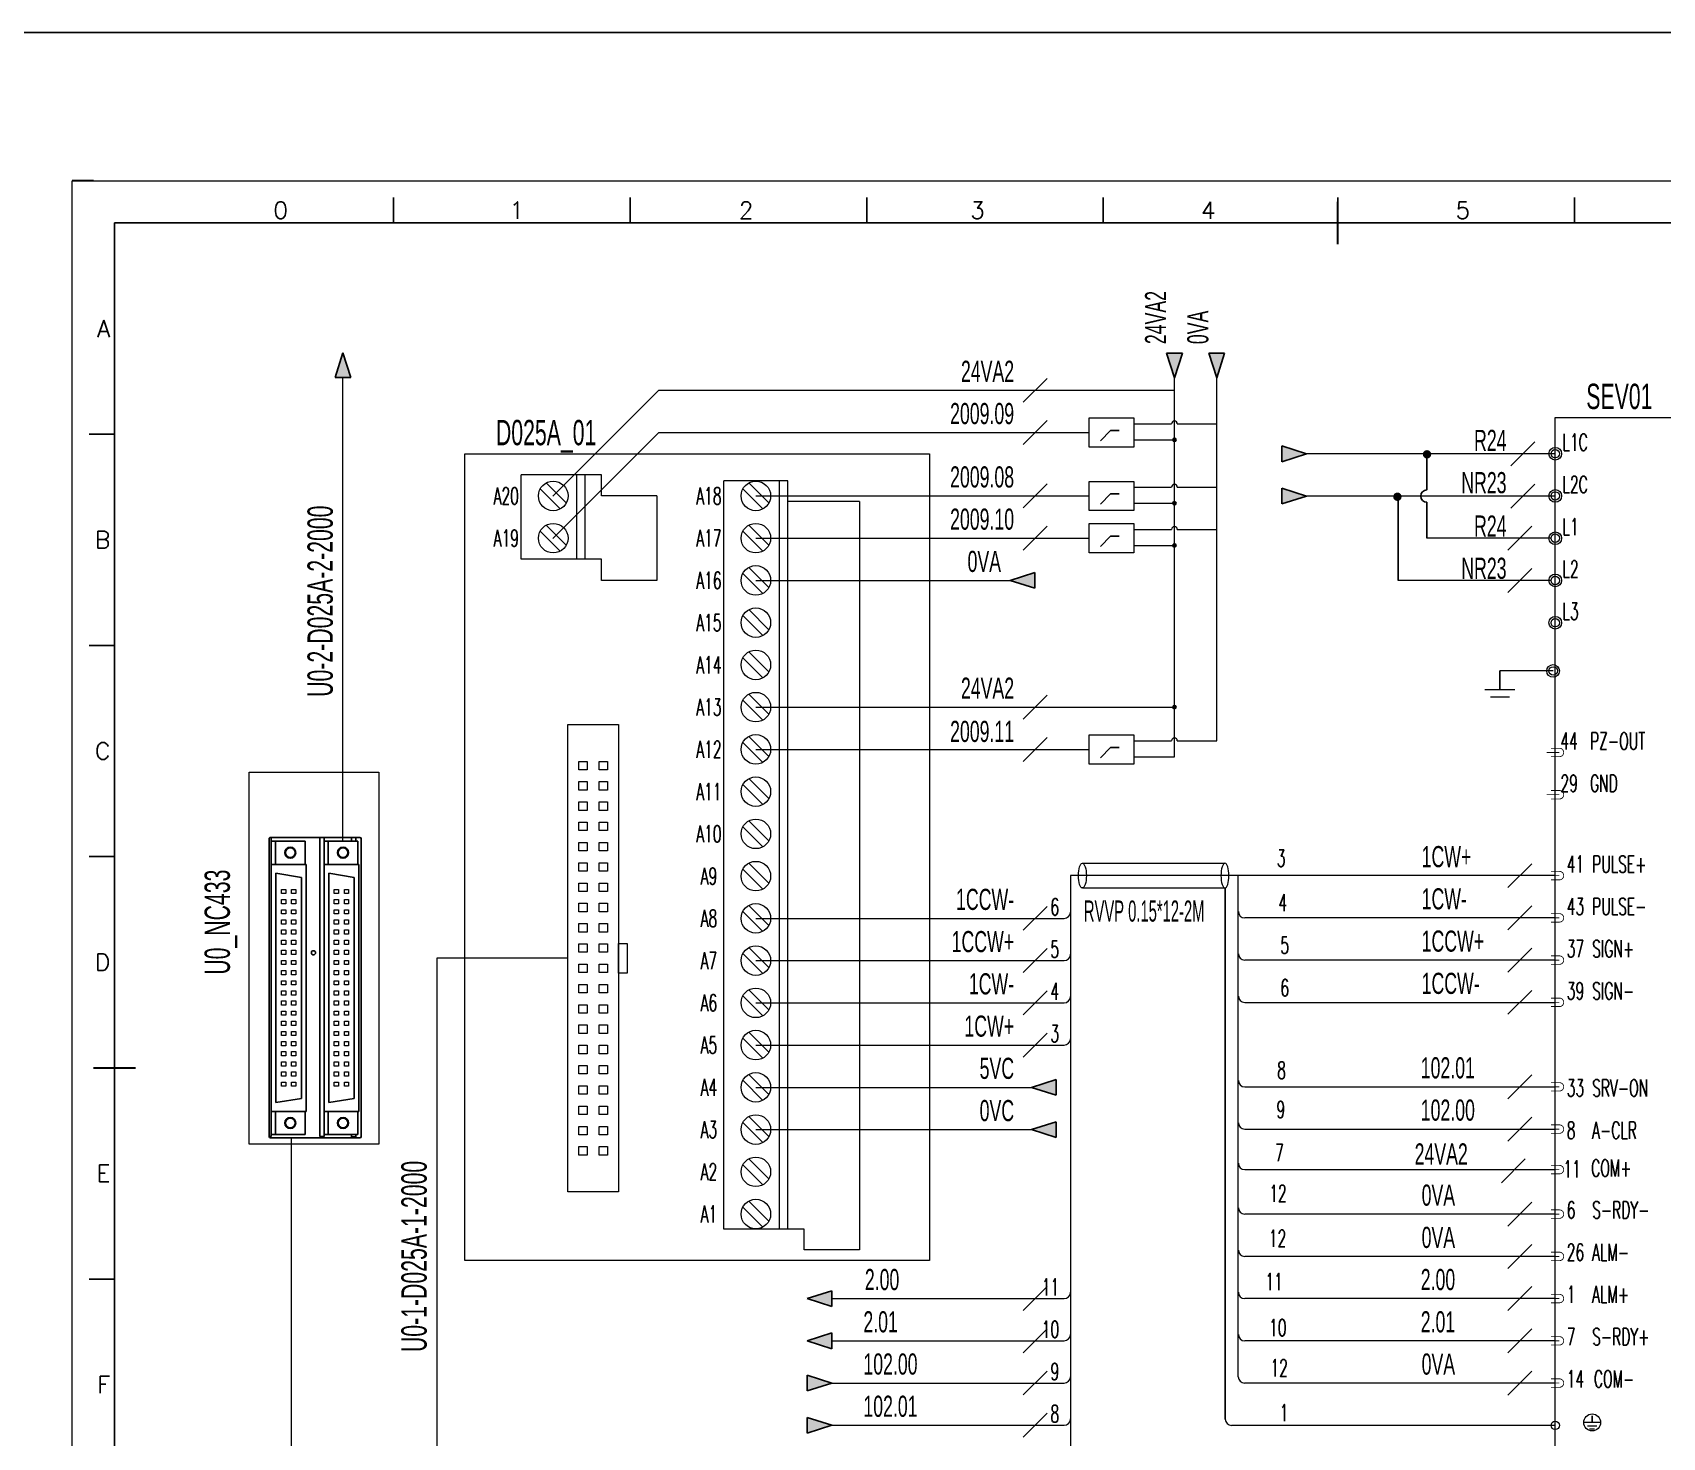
# Model space of a CAD drawing. Header units: millimetres. Extents: x 336 to 12810, y -1577 to 4105.
# Drawn here: x 6475.9 to 6668.8, y -274.2 to -108 of the extents above; entities that cross this region are included whole.
import ezdxf
from ezdxf.enums import TextEntityAlignment as Align

# ---------------------------------------------------------------- set-up
doc = ezdxf.new("R2010")
doc.units = ezdxf.units.MM
doc.linetypes.add('ACAD_ISO02W100', pattern=[15, 12, -3])
for name, color, linetype in [('AE_BOR', 1, 'Continuous'), ('SYMS', 7, 'Continuous'), ('Z_OM_GAIKEI', 7, 'Continuous')]:
    doc.layers.add(name, color=color, linetype=linetype)
doc.layers.add('Dimension', color=3, linetype='Continuous', lineweight=13)
doc.styles.add('WD', font='romans.shx', dxfattribs={"width": 0.8, "bigfont": 'gbcbig.shx'})
doc.styles.add('样式 8', font='arial.ttf', dxfattribs={"width": 0.6, "height": 2.5})

# ---------------------------------------------------------------- blocks, each defined once
blk = doc.blocks.new('电控横A4')
for p, q in [((292, -5), (5, -5)), ((5, -5), (5, -205))]:
    blk.add_line(p, q)
at = {"layer": 'AE_BOR', "lineweight": 30}
blk.add_line((2.53, 0), (0, 0), dxfattribs=at)
at = {"layer": 'AE_BOR', "color": 1, "lineweight": 15}
for p, q in [((0, 0), (297, 0)), ((0, -210), (0, 0))]:
    blk.add_line(p, q, dxfattribs=at)
at = {"layer": 'AE_BOR'}
for p, q in [((38.03, -5), (38.03, -2)), ((66.03, -5), (66.03, -2)), ((94.03, -5), (94.03, -2)), ((122.03, -5), (122.03, -2)), ((149.78, -5), (149.78, -2)), ((177.78, -5), (177.78, -2)), ((5, -30), (2, -30)), ((5, -55), (2, -55)), ((5, -80), (2, -80)), ((5, -130), (2, -130))]:
    blk.add_line(p, q, dxfattribs=at)
at = {"layer": 'AE_BOR', "color": 2, "lineweight": 30}
for p, q in [((149.78, -7.5), (149.78, -2.5)), ((2.5, -105), (7.5, -105))]:
    blk.add_line(p, q, dxfattribs=at)
at = {"layer": 'AE_BOR', "style": 'WD'}
for s, p in [('0', (24.67, -4.5)), ('1', (52.6, -4.5)), ('2', (79.75, -4.5)), ('3', (107.15, -4.5)), ('4', (134.45, -4.5)), ('5', (164.59, -4.5))]:
    blk.add_text(s, height=2, dxfattribs=at).set_placement(p, align=Align.CENTER)
for s, p in [('A', (4.5, -17.5)), ('B', (4.5, -42.5)), ('C', (4.5, -67.5)), ('D', (4.5, -92.5)), ('E', (4.5, -117.5)), ('F', (4.5, -142.5))]:
    blk.add_text(s, height=2, dxfattribs=at).set_placement(p, align=Align.MIDDLE_RIGHT)
blk = doc.blocks.new('WDDOT')
blk.add_hatch(color=256).paths.add_polyline_path([(0.5, 0, 1), (-0.5, 0, 1)])
blk.add_circle((0, 0), 0.5)

msp = doc.modelspace()

# ---------------------------------------------------------------- hatches: boundary and pattern name
for points in [[(6511.658, -148.794), (6512.594, -145.876), (6513.529, -148.794)], [(6610.075, -145.917), (6611.011, -148.836), (6611.946, -145.917)], [(6615.075, -145.917), (6616.011, -148.836), (6616.946, -145.917)], [(6611.207, -156.164, 1), (6610.814, -156.164, 1)], [(6623.727, -158.756), (6623.727, -156.886), (6626.646, -157.821)], [(6623.727, -163.756), (6623.727, -161.886), (6626.646, -162.821)], [(6611.207, -163.664, 1), (6610.814, -163.664, 1)], [(6611.207, -168.664, 1), (6610.814, -168.664, 1)], [(6591.574, -172.804), (6594.492, -173.739), (6594.492, -171.869)], [(6611.207, -187.804, 1), (6610.814, -187.804, 1)], [(6594.074, -232.804), (6596.992, -233.739), (6596.992, -231.869)], [(6594.074, -237.804), (6596.992, -238.739), (6596.992, -236.869)], [(6567.542, -257.808), (6570.461, -258.743), (6570.461, -256.873)], [(6567.542, -262.804), (6570.461, -263.739), (6570.461, -261.869)], [(6567.542, -268.735), (6567.542, -266.865), (6570.461, -267.8)], [(6567.542, -271.865), (6570.461, -272.8), (6567.542, -273.735)]]:
    msp.add_hatch(color=256).paths.add_polyline_path(points)
at = {"lineweight": -2}
h = msp.add_hatch(color=0, dxfattribs=at)
edge = h.paths.add_edge_path()
edge.add_arc((6640.901, -157.877), 0.5, 0, 360)
h = msp.add_hatch(color=0, dxfattribs=at)
edge = h.paths.add_edge_path()
edge.add_arc((6637.397, -162.901), 0.5, 0, 360)

# ---------------------------------------------------------------- linework, layer by layer
for p, q in [((6512.594, -145.876), (6511.658, -148.794)), ((6512.594, -145.876), (6513.529, -148.794)), ((6611.011, -148.836), (6610.075, -145.917)), ((6610.075, -145.917), (6611.946, -145.917)), ((6611.011, -148.836), (6611.946, -145.917)), ((6616.011, -148.836), (6615.075, -145.917)), ((6615.075, -145.917), (6616.946, -145.917)), ((6616.011, -148.836), (6616.946, -145.917)), ((6513.529, -148.794), (6511.658, -148.794)), ((6626.646, -157.821), (6623.727, -156.886)), ((6623.727, -158.756), (6623.727, -156.886)), ((6626.646, -157.821), (6623.727, -158.756)), ((6640.897, -162.085), (6640.897, -157.821)), ((6626.646, -162.821), (6623.727, -161.886)), ((6623.727, -163.756), (6623.727, -161.886)), ((6626.646, -162.821), (6623.727, -163.756)), ((6637.48, -172.808), (6637.48, -162.821)), ((6640.897, -167.808), (6640.897, -163.557)), ((6591.574, -172.804), (6594.492, -171.869)), ((6591.574, -172.804), (6594.492, -173.739)), ((6594.492, -173.739), (6594.492, -171.869)), ((6649.52, -183.513), (6649.52, -185.694)), ((6617.018, -272.062), (6617.018, -209.205)), ((6594.074, -232.804), (6596.992, -231.869)), ((6594.074, -232.804), (6596.992, -233.739)), ((6596.992, -233.739), (6596.992, -231.869)), ((6594.074, -237.804), (6596.992, -236.869)), ((6596.992, -238.739), (6596.992, -236.869)), ((6594.074, -237.804), (6596.992, -238.739)), ((6567.542, -257.808), (6570.461, -256.873)), ((6567.542, -257.808), (6570.461, -258.743)), ((6570.461, -256.873), (6570.461, -258.743)), ((6567.542, -262.804), (6570.461, -261.869)), ((6570.461, -261.869), (6570.461, -263.739)), ((6567.542, -262.804), (6570.461, -263.739)), ((6567.542, -268.735), (6567.542, -266.865)), ((6570.461, -267.8), (6567.542, -266.865)), ((6570.461, -267.8), (6567.542, -268.735)), ((6567.542, -273.735), (6567.542, -271.865)), ((6570.461, -272.8), (6567.542, -271.865)), ((6660.445, -271.672), (6660.445, -272.462)), ((6570.461, -272.8), (6567.542, -273.735))]:
    msp.add_line(p, q)
at = {"color": 3, "lineweight": 0}
for p, q in [((6512.594, -203.66), (6512.594, -148.794)), ((6561.466, -192.808), (6600.928, -192.808)), ((6656.077, -207.745), (6598.706, -207.745)), ((6561.466, -212.804), (6597.956, -212.804)), ((6656.077, -212.745), (6619.332, -212.745)), ((6523.706, -217.521), (6523.706, -284.701)), ((6539.219, -217.521), (6523.706, -217.521)), ((6561.466, -217.804), (6597.956, -217.804)), ((6656.077, -217.745), (6619.332, -217.745)), ((6561.466, -222.804), (6597.956, -222.804)), ((6619.332, -222.745), (6656.077, -222.745)), ((6561.466, -227.804), (6597.956, -227.804)), ((6619.332, -232.745), (6656.077, -232.745)), ((6506.495, -284.701), (6506.495, -238.779)), ((6619.332, -237.749), (6656.077, -237.749)), ((6619.332, -242.544), (6656.077, -242.544))]:
    msp.add_line(p, q, dxfattribs=at)
at = {"lineweight": 0}
for p, q in [((6537.447, -162.841), (6549.984, -150.304)), ((6549.984, -150.304), (6611.011, -150.304)), ((6611.011, -193.668), (6611.011, -148.836)), ((6616.011, -191.774), (6616.011, -148.836)), ((6606.184, -154.27), (6610.666, -154.27)), ((6611.338, -154.27), (6616.011, -154.27)), ((6537.447, -167.841), (6549.984, -155.304)), ((6549.984, -155.304), (6600.928, -155.304)), ((6606.184, -156.164), (6611.011, -156.164)), ((6655.944, -157.821), (6626.646, -157.821)), ((6533.702, -170.304), (6533.702, -160.304)), ((6543.197, -160.304), (6533.702, -160.304)), ((6540.266, -170.304), (6540.266, -160.304)), ((6541.266, -170.304), (6541.266, -160.304)), ((6543.197, -162.804), (6543.197, -160.304)), ((6557.684, -249.591), (6557.684, -161.017)), ((6565.248, -161.017), (6557.684, -161.017)), ((6564.248, -249.591), (6564.248, -161.017)), ((6565.248, -249.591), (6565.248, -161.017)), ((6606.184, -161.77), (6610.666, -161.77)), ((6611.338, -161.77), (6616.011, -161.77)), ((6549.761, -162.804), (6543.197, -162.804)), ((6549.761, -162.804), (6549.761, -172.804)), ((6561.466, -162.804), (6600.928, -162.804)), ((6573.743, -163.471), (6565.248, -163.471)), ((6573.743, -163.471), (6573.743, -252.045)), ((6606.184, -163.664), (6611.011, -163.664)), ((6655.944, -162.821), (6626.646, -162.821)), ((6561.466, -167.804), (6600.928, -167.804)), ((6606.184, -166.77), (6610.666, -166.77)), ((6611.338, -166.77), (6616.011, -166.77)), ((6655.577, -167.808), (6640.897, -167.808)), ((6606.184, -168.664), (6611.011, -168.664)), ((6543.197, -170.304), (6533.702, -170.304)), ((6543.197, -172.804), (6543.197, -170.304)), ((6549.761, -172.804), (6543.197, -172.804)), ((6561.466, -172.804), (6591.574, -172.804)), ((6655.577, -172.808), (6637.48, -172.808)), ((6655.827, -183.513), (6649.52, -183.513)), ((6647.731, -185.708), (6651.308, -185.708)), ((6648.395, -186.566), (6650.644, -186.566)), ((6561.466, -187.804), (6611.011, -187.804)), ((6606.184, -191.774), (6610.666, -191.774)), ((6611.338, -191.774), (6616.011, -191.774)), ((6606.184, -193.668), (6611.011, -193.668)), ((6600.135, -206.281), (6616.978, -206.279)), ((6598.706, -207.745), (6598.706, -282.05)), ((6618.562, -267.058), (6618.562, -207.745)), ((6600.115, -209.21), (6616.978, -209.21)), ((6561.466, -232.804), (6594.074, -232.804)), ((6561.466, -237.804), (6594.074, -237.804)), ((6656.077, -247.812), (6619.332, -247.812)), ((6567.179, -249.591), (6557.684, -249.591)), ((6567.179, -252.045), (6567.179, -249.591)), ((6573.743, -252.045), (6567.179, -252.045)), ((6656.077, -252.816), (6619.332, -252.816)), ((6570.461, -257.808), (6597.956, -257.808)), ((6656.077, -257.804), (6619.332, -257.804)), ((6570.461, -262.804), (6597.956, -262.804)), ((6656.077, -262.808), (6619.332, -262.808)), ((6570.461, -267.8), (6597.956, -267.8)), ((6656.077, -267.808), (6619.312, -267.808)), ((6570.461, -272.8), (6597.956, -272.8)), ((6656.077, -272.812), (6617.768, -272.812)), ((6661.339, -272.469), (6659.55, -272.469)), ((6661.007, -272.898), (6659.882, -272.898)), ((6660.721, -273.244), (6660.148, -273.244))]:
    msp.add_line(p, q, dxfattribs=at)
at = {"linetype": 'ACAD_ISO02W100'}
for p, q in [((6603.45, -155.069), (6602.258, -156.298)), ((6604.457, -155.072), (6603.45, -155.069)), ((6603.45, -162.569), (6602.258, -163.798)), ((6604.457, -162.572), (6603.45, -162.569)), ((6603.45, -167.569), (6602.258, -168.798)), ((6604.457, -167.572), (6603.45, -167.569)), ((6603.45, -192.573), (6602.258, -193.802)), ((6604.457, -192.576), (6603.45, -192.573))]:
    msp.add_line(p, q, dxfattribs=at)
at = {"color": 1}
msp.add_lwpolyline([(6460.552, -107.963), (7924.9, -107.963), (7924.9, -364.374), (6460.552, -364.374)], close=True, dxfattribs=at)
at = {"lineweight": 0}
for points in [[(6600.928, -157.03), (6600.928, -153.578), (6606.184, -153.578), (6606.184, -157.03)], [(6527.03, -253.294), (6527.03, -157.804), (6582.03, -157.804), (6582.03, -253.294)], [(6527.03, -253.294), (6527.03, -157.804), (6582.03, -157.804), (6582.03, -253.294)], [(6600.928, -164.53), (6600.928, -161.078), (6606.184, -161.078), (6606.184, -164.53)], [(6600.928, -169.53), (6600.928, -166.078), (6606.184, -166.078), (6606.184, -169.53)], [(6539.219, -245.171), (6539.219, -189.871), (6545.219, -189.871), (6545.219, -245.171)], [(6600.928, -194.534), (6600.928, -191.082), (6606.184, -191.082), (6606.184, -194.534)], [(6541.519, -195.221), (6540.519, -195.221), (6540.519, -194.221), (6541.519, -194.221)], [(6543.919, -195.221), (6542.919, -195.221), (6542.919, -194.221), (6543.919, -194.221)], [(6516.86, -239.529), (6501.51, -239.529), (6501.51, -195.513), (6516.86, -195.513)], [(6541.519, -197.621), (6540.519, -197.621), (6540.519, -196.621), (6541.519, -196.621)], [(6543.919, -197.621), (6542.919, -197.621), (6542.919, -196.621), (6543.919, -196.621)], [(6541.519, -200.021), (6540.519, -200.021), (6540.519, -199.021), (6541.519, -199.021)], [(6543.919, -200.021), (6542.919, -200.021), (6542.919, -199.021), (6543.919, -199.021)], [(6541.519, -202.421), (6540.519, -202.421), (6540.519, -201.421), (6541.519, -201.421)], [(6543.919, -202.421), (6542.919, -202.421), (6542.919, -201.421), (6543.919, -201.421)], [(6541.519, -204.821), (6540.519, -204.821), (6540.519, -203.821), (6541.519, -203.821)], [(6543.919, -204.821), (6542.919, -204.821), (6542.919, -203.821), (6543.919, -203.821)], [(6541.519, -207.221), (6540.519, -207.221), (6540.519, -206.221), (6541.519, -206.221)], [(6543.919, -207.221), (6542.919, -207.221), (6542.919, -206.221), (6543.919, -206.221)], [(6505.322, -209.38), (6505.822, -209.38), (6505.822, -209.88), (6505.322, -209.88)], [(6506.522, -209.38), (6507.022, -209.38), (6507.022, -209.88), (6506.522, -209.88)], [(6511.572, -209.38), (6512.072, -209.38), (6512.072, -209.88), (6511.572, -209.88)], [(6512.772, -209.38), (6513.272, -209.38), (6513.272, -209.88), (6512.772, -209.88)], [(6541.519, -209.621), (6540.519, -209.621), (6540.519, -208.621), (6541.519, -208.621)], [(6543.919, -209.621), (6542.919, -209.621), (6542.919, -208.621), (6543.919, -208.621)], [(6505.322, -210.58), (6505.822, -210.58), (6505.822, -211.08), (6505.322, -211.08)], [(6505.322, -211.78), (6505.822, -211.78), (6505.822, -212.28), (6505.322, -212.28)], [(6506.522, -210.58), (6507.022, -210.58), (6507.022, -211.08), (6506.522, -211.08)], [(6506.522, -211.78), (6507.022, -211.78), (6507.022, -212.28), (6506.522, -212.28)], [(6511.572, -210.58), (6512.072, -210.58), (6512.072, -211.08), (6511.572, -211.08)], [(6511.572, -211.78), (6512.072, -211.78), (6512.072, -212.28), (6511.572, -212.28)], [(6512.772, -210.58), (6513.272, -210.58), (6513.272, -211.08), (6512.772, -211.08)], [(6512.772, -211.78), (6513.272, -211.78), (6513.272, -212.28), (6512.772, -212.28)], [(6541.519, -212.021), (6540.519, -212.021), (6540.519, -211.021), (6541.519, -211.021)], [(6543.919, -212.021), (6542.919, -212.021), (6542.919, -211.021), (6543.919, -211.021)], [(6505.322, -212.98), (6505.822, -212.98), (6505.822, -213.48), (6505.322, -213.48)], [(6506.522, -212.98), (6507.022, -212.98), (6507.022, -213.48), (6506.522, -213.48)], [(6511.572, -212.98), (6512.072, -212.98), (6512.072, -213.48), (6511.572, -213.48)], [(6512.772, -212.98), (6513.272, -212.98), (6513.272, -213.48), (6512.772, -213.48)], [(6541.519, -214.421), (6540.519, -214.421), (6540.519, -213.421), (6541.519, -213.421)], [(6543.919, -214.421), (6542.919, -214.421), (6542.919, -213.421), (6543.919, -213.421)], [(6505.322, -214.18), (6505.822, -214.18), (6505.822, -214.68), (6505.322, -214.68)], [(6505.322, -215.38), (6505.822, -215.38), (6505.822, -215.88), (6505.322, -215.88)], [(6506.522, -214.18), (6507.022, -214.18), (6507.022, -214.68), (6506.522, -214.68)], [(6506.522, -215.38), (6507.022, -215.38), (6507.022, -215.88), (6506.522, -215.88)], [(6511.572, -214.18), (6512.072, -214.18), (6512.072, -214.68), (6511.572, -214.68)], [(6511.572, -215.38), (6512.072, -215.38), (6512.072, -215.88), (6511.572, -215.88)], [(6512.772, -214.18), (6513.272, -214.18), (6513.272, -214.68), (6512.772, -214.68)], [(6512.772, -215.38), (6513.272, -215.38), (6513.272, -215.88), (6512.772, -215.88)], [(6541.519, -216.821), (6540.519, -216.821), (6540.519, -215.821), (6541.519, -215.821)], [(6543.919, -216.821), (6542.919, -216.821), (6542.919, -215.821), (6543.919, -215.821)], [(6546.219, -219.271), (6545.219, -219.271), (6545.219, -215.771), (6546.219, -215.771)], [(6505.322, -216.58), (6505.822, -216.58), (6505.822, -217.08), (6505.322, -217.08)], [(6505.322, -217.78), (6505.822, -217.78), (6505.822, -218.28), (6505.322, -218.28)], [(6506.522, -216.58), (6507.022, -216.58), (6507.022, -217.08), (6506.522, -217.08)], [(6506.522, -217.78), (6507.022, -217.78), (6507.022, -218.28), (6506.522, -218.28)], [(6511.572, -216.58), (6512.072, -216.58), (6512.072, -217.08), (6511.572, -217.08)], [(6511.572, -217.78), (6512.072, -217.78), (6512.072, -218.28), (6511.572, -218.28)], [(6512.772, -216.58), (6513.272, -216.58), (6513.272, -217.08), (6512.772, -217.08)], [(6512.772, -217.78), (6513.272, -217.78), (6513.272, -218.28), (6512.772, -218.28)], [(6505.322, -218.98), (6505.822, -218.98), (6505.822, -219.48), (6505.322, -219.48)], [(6506.522, -218.98), (6507.022, -218.98), (6507.022, -219.48), (6506.522, -219.48)], [(6511.572, -218.98), (6512.072, -218.98), (6512.072, -219.48), (6511.572, -219.48)], [(6512.772, -218.98), (6513.272, -218.98), (6513.272, -219.48), (6512.772, -219.48)], [(6541.519, -219.221), (6540.519, -219.221), (6540.519, -218.221), (6541.519, -218.221)], [(6543.919, -219.221), (6542.919, -219.221), (6542.919, -218.221), (6543.919, -218.221)], [(6505.322, -220.18), (6505.822, -220.18), (6505.822, -220.68), (6505.322, -220.68)], [(6505.322, -221.38), (6505.822, -221.38), (6505.822, -221.88), (6505.322, -221.88)], [(6506.522, -220.18), (6507.022, -220.18), (6507.022, -220.68), (6506.522, -220.68)], [(6506.522, -221.38), (6507.022, -221.38), (6507.022, -221.88), (6506.522, -221.88)], [(6511.572, -220.18), (6512.072, -220.18), (6512.072, -220.68), (6511.572, -220.68)], [(6511.572, -221.38), (6512.072, -221.38), (6512.072, -221.88), (6511.572, -221.88)], [(6512.772, -220.18), (6513.272, -220.18), (6513.272, -220.68), (6512.772, -220.68)], [(6512.772, -221.38), (6513.272, -221.38), (6513.272, -221.88), (6512.772, -221.88)], [(6541.519, -221.621), (6540.519, -221.621), (6540.519, -220.621), (6541.519, -220.621)], [(6543.919, -221.621), (6542.919, -221.621), (6542.919, -220.621), (6543.919, -220.621)], [(6505.322, -222.58), (6505.822, -222.58), (6505.822, -223.08), (6505.322, -223.08)], [(6506.522, -222.58), (6507.022, -222.58), (6507.022, -223.08), (6506.522, -223.08)], [(6511.572, -222.58), (6512.072, -222.58), (6512.072, -223.08), (6511.572, -223.08)], [(6512.772, -222.58), (6513.272, -222.58), (6513.272, -223.08), (6512.772, -223.08)], [(6541.519, -224.021), (6540.519, -224.021), (6540.519, -223.021), (6541.519, -223.021)], [(6543.919, -224.021), (6542.919, -224.021), (6542.919, -223.021), (6543.919, -223.021)], [(6505.322, -223.78), (6505.822, -223.78), (6505.822, -224.28), (6505.322, -224.28)], [(6505.322, -224.98), (6505.822, -224.98), (6505.822, -225.48), (6505.322, -225.48)], [(6506.522, -223.78), (6507.022, -223.78), (6507.022, -224.28), (6506.522, -224.28)], [(6506.522, -224.98), (6507.022, -224.98), (6507.022, -225.48), (6506.522, -225.48)], [(6511.572, -223.78), (6512.072, -223.78), (6512.072, -224.28), (6511.572, -224.28)], [(6511.572, -224.98), (6512.072, -224.98), (6512.072, -225.48), (6511.572, -225.48)], [(6512.772, -223.78), (6513.272, -223.78), (6513.272, -224.28), (6512.772, -224.28)], [(6512.772, -224.98), (6513.272, -224.98), (6513.272, -225.48), (6512.772, -225.48)], [(6541.519, -226.421), (6540.519, -226.421), (6540.519, -225.421), (6541.519, -225.421)], [(6543.919, -226.421), (6542.919, -226.421), (6542.919, -225.421), (6543.919, -225.421)], [(6505.322, -226.18), (6505.822, -226.18), (6505.822, -226.68), (6505.322, -226.68)], [(6505.322, -227.38), (6505.822, -227.38), (6505.822, -227.88), (6505.322, -227.88)], [(6506.522, -226.18), (6507.022, -226.18), (6507.022, -226.68), (6506.522, -226.68)], [(6506.522, -227.38), (6507.022, -227.38), (6507.022, -227.88), (6506.522, -227.88)], [(6511.572, -226.18), (6512.072, -226.18), (6512.072, -226.68), (6511.572, -226.68)], [(6511.572, -227.38), (6512.072, -227.38), (6512.072, -227.88), (6511.572, -227.88)], [(6512.772, -226.18), (6513.272, -226.18), (6513.272, -226.68), (6512.772, -226.68)], [(6512.772, -227.38), (6513.272, -227.38), (6513.272, -227.88), (6512.772, -227.88)], [(6505.322, -228.58), (6505.822, -228.58), (6505.822, -229.08), (6505.322, -229.08)], [(6506.522, -228.58), (6507.022, -228.58), (6507.022, -229.08), (6506.522, -229.08)], [(6511.572, -228.58), (6512.072, -228.58), (6512.072, -229.08), (6511.572, -229.08)], [(6512.772, -228.58), (6513.272, -228.58), (6513.272, -229.08), (6512.772, -229.08)], [(6541.519, -228.821), (6540.519, -228.821), (6540.519, -227.821), (6541.519, -227.821)], [(6543.919, -228.821), (6542.919, -228.821), (6542.919, -227.821), (6543.919, -227.821)], [(6505.322, -229.78), (6505.822, -229.78), (6505.822, -230.28), (6505.322, -230.28)], [(6505.322, -230.98), (6505.822, -230.98), (6505.822, -231.48), (6505.322, -231.48)], [(6506.522, -229.78), (6507.022, -229.78), (6507.022, -230.28), (6506.522, -230.28)], [(6506.522, -230.98), (6507.022, -230.98), (6507.022, -231.48), (6506.522, -231.48)], [(6511.572, -229.78), (6512.072, -229.78), (6512.072, -230.28), (6511.572, -230.28)], [(6511.572, -230.98), (6512.072, -230.98), (6512.072, -231.48), (6511.572, -231.48)], [(6512.772, -229.78), (6513.272, -229.78), (6513.272, -230.28), (6512.772, -230.28)], [(6512.772, -230.98), (6513.272, -230.98), (6513.272, -231.48), (6512.772, -231.48)], [(6541.519, -231.221), (6540.519, -231.221), (6540.519, -230.221), (6541.519, -230.221)], [(6543.919, -231.221), (6542.919, -231.221), (6542.919, -230.221), (6543.919, -230.221)], [(6505.322, -232.18), (6505.822, -232.18), (6505.822, -232.68), (6505.322, -232.68)], [(6506.522, -232.18), (6507.022, -232.18), (6507.022, -232.68), (6506.522, -232.68)], [(6511.572, -232.18), (6512.072, -232.18), (6512.072, -232.68), (6511.572, -232.68)], [(6512.772, -232.18), (6513.272, -232.18), (6513.272, -232.68), (6512.772, -232.68)], [(6541.519, -233.621), (6540.519, -233.621), (6540.519, -232.621), (6541.519, -232.621)], [(6543.919, -233.621), (6542.919, -233.621), (6542.919, -232.621), (6543.919, -232.621)], [(6541.519, -236.021), (6540.519, -236.021), (6540.519, -235.021), (6541.519, -235.021)], [(6543.919, -236.021), (6542.919, -236.021), (6542.919, -235.021), (6543.919, -235.021)], [(6541.519, -238.421), (6540.519, -238.421), (6540.519, -237.421), (6541.519, -237.421)], [(6543.919, -238.421), (6542.919, -238.421), (6542.919, -237.421), (6543.919, -237.421)], [(6541.519, -240.821), (6540.519, -240.821), (6540.519, -239.821), (6541.519, -239.821)], [(6543.919, -240.821), (6542.919, -240.821), (6542.919, -239.821), (6543.919, -239.821)]]:
    msp.add_lwpolyline(points, close=True, dxfattribs=at)
for points in [[(6656.077, -281.609), (6656.077, -153.521), (6684.705, -153.521), (6684.705, -281.609)], [(6535.945, -161.972), (6538.316, -164.343)], [(6539.023, -163.636), (6536.652, -161.265)], [(6559.927, -161.972), (6562.299, -164.343)], [(6563.006, -163.636), (6560.634, -161.265)], [(6535.945, -166.972), (6538.316, -169.343)], [(6539.023, -168.636), (6536.652, -166.265)], [(6559.927, -166.972), (6562.299, -169.343)], [(6563.006, -168.636), (6560.634, -166.265)], [(6563.006, -173.636), (6560.634, -171.265)], [(6559.927, -171.972), (6562.299, -174.343)], [(6559.927, -176.972), (6562.299, -179.343)], [(6563.006, -178.636), (6560.634, -176.265)], [(6563.006, -183.636), (6560.634, -181.265)], [(6559.927, -181.972), (6562.299, -184.343)], [(6559.927, -186.972), (6562.299, -189.343)], [(6563.006, -188.636), (6560.634, -186.265)], [(6559.927, -191.972), (6562.299, -194.343)], [(6563.006, -193.636), (6560.634, -191.265)], [(6563.006, -198.636), (6560.634, -196.265)], [(6559.927, -196.972), (6562.299, -199.343)], [(6559.927, -201.972), (6562.299, -204.343)], [(6563.006, -203.636), (6560.634, -201.265)], [(6563.006, -208.636), (6560.634, -206.265)], [(6559.927, -206.972), (6562.299, -209.343)], [(6559.927, -211.972), (6562.299, -214.343)], [(6563.006, -213.636), (6560.634, -211.265)], [(6559.927, -216.972), (6562.299, -219.343)], [(6563.006, -218.636), (6560.634, -216.265)], [(6563.006, -223.636), (6560.634, -221.265)], [(6559.927, -221.972), (6562.299, -224.343)], [(6559.927, -226.972), (6562.299, -229.343)], [(6563.006, -228.636), (6560.634, -226.265)], [(6563.006, -233.636), (6560.634, -231.265)], [(6559.927, -231.972), (6562.299, -234.343)], [(6559.927, -236.972), (6562.299, -239.343)], [(6563.006, -238.636), (6560.634, -236.265)], [(6559.927, -241.972), (6562.299, -244.343)], [(6563.006, -243.636), (6560.634, -241.265)], [(6563.006, -248.636), (6560.634, -246.265)], [(6559.927, -246.972), (6562.299, -249.343)]]:
    msp.add_lwpolyline(points, dxfattribs=at)
at = {"color": 3, "lineweight": 0, "const_width": 0.1, "flags": 128}
for points in [[(6655.577, -192.67), (6656.577, -192.67, -1), (6656.577, -193.67), (6655.577, -193.67)], [(6655.577, -197.67), (6656.577, -197.67, -1), (6656.577, -198.67), (6655.577, -198.67)], [(6655.577, -207.245), (6656.577, -207.245, -1), (6656.577, -208.245), (6655.577, -208.245)], [(6655.577, -212.245), (6656.577, -212.245, -1), (6656.577, -213.245), (6655.577, -213.245)], [(6655.577, -217.245), (6656.577, -217.245, -1), (6656.577, -218.245), (6655.577, -218.245)], [(6655.577, -222.245), (6656.577, -222.245, -1), (6656.577, -223.245), (6655.577, -223.245)], [(6655.577, -232.245), (6656.577, -232.245, -1), (6656.577, -233.245), (6655.577, -233.245)], [(6655.577, -237.249), (6656.577, -237.249, -1), (6656.577, -238.249), (6655.577, -238.249)], [(6655.577, -242.044), (6656.577, -242.044, -1), (6656.577, -243.044), (6655.577, -243.044)], [(6655.577, -247.312), (6656.577, -247.312, -1), (6656.577, -248.312), (6655.577, -248.312)], [(6655.577, -252.316), (6656.577, -252.316, -1), (6656.577, -253.316), (6655.577, -253.316)], [(6655.577, -257.304), (6656.577, -257.304, -1), (6656.577, -258.304), (6655.577, -258.304)], [(6655.577, -262.308), (6656.577, -262.308, -1), (6656.577, -263.308), (6655.577, -263.308)], [(6655.577, -267.308), (6656.577, -267.308, -1), (6656.577, -268.308), (6655.577, -268.308)]]:
    msp.add_lwpolyline(points, format="xyb", dxfattribs=at)
for points in [[(6656.577, -193.17), (6655.077, -193.17)], [(6656.577, -198.17), (6655.077, -198.17)], [(6656.577, -207.745), (6655.077, -207.745)], [(6656.577, -212.745), (6655.077, -212.745)], [(6656.577, -217.745), (6655.077, -217.745)], [(6656.577, -222.745), (6655.077, -222.745)], [(6656.577, -232.745), (6655.077, -232.745)], [(6656.577, -237.749), (6655.077, -237.749)], [(6656.577, -242.544), (6655.077, -242.544)], [(6656.577, -247.812), (6655.077, -247.812)], [(6656.577, -252.816), (6655.077, -252.816)], [(6656.577, -257.804), (6655.077, -257.804)], [(6656.577, -262.808), (6655.077, -262.808)], [(6656.577, -267.808), (6655.077, -267.808)]]:
    msp.add_lwpolyline(points, dxfattribs=at)
for centre in [(6611.011, -156.164), (6611.011, -163.664), (6611.011, -168.664), (6611.011, -187.804)]:
    msp.add_circle(centre, 0.197)
at = {"lineweight": 0}
for centre, radius in [((6656.077, -157.804), 0.75), ((6656.077, -157.804), 0.5), ((6537.484, -162.804), 1.75), ((6561.466, -162.804), 1.75), ((6656.077, -162.804), 0.75), ((6656.077, -162.804), 0.5), ((6537.484, -167.804), 1.75), ((6561.466, -167.804), 1.75), ((6656.077, -167.808), 0.75), ((6656.077, -167.808), 0.5), ((6561.466, -172.804), 1.75), ((6656.077, -172.808), 0.75), ((6656.077, -172.808), 0.5), ((6561.466, -177.804), 1.75), ((6656.077, -177.812), 0.75), ((6656.077, -177.812), 0.5), ((6561.466, -182.804), 1.75), ((6655.827, -183.513), 0.75), ((6655.827, -183.513), 0.5), ((6561.466, -187.804), 1.75), ((6561.466, -192.804), 1.75), ((6561.466, -197.804), 1.75), ((6561.466, -202.804), 1.75), ((6561.466, -207.804), 1.75), ((6561.466, -212.804), 1.75), ((6561.466, -217.804), 1.75), ((6561.466, -222.804), 1.75), ((6561.466, -227.804), 1.75), ((6561.466, -232.804), 1.75), ((6561.466, -237.804), 1.75), ((6561.466, -242.804), 1.75), ((6561.466, -247.804), 1.75), ((6660.445, -272.462), 1), ((6656.077, -272.812), 0.5)]:
    msp.add_circle(centre, radius, dxfattribs=at)
for centre, radius, start, end in [((6611.002, -154.27), 0.336, 0, 180), ((6611.002, -161.77), 0.336, 0, 180), ((6611.002, -166.77), 0.336, 0, 180), ((6611.002, -191.774), 0.336, 0, 180), ((6597.956, -257.054), 0.75, 270, 0), ((6597.956, -262.054), 0.75, 270, 0), ((6597.956, -267.05), 0.75, 270, 0), ((6619.312, -267.058), 0.75, 180, 270), ((6597.956, -272.05), 0.75, 270, 0), ((6617.768, -272.062), 0.75, 180, 270)]:
    msp.add_arc(centre, radius, start, end, dxfattribs=at)
msp.add_arc((6640.897, -162.821), 0.736, 90, 270)
at = {"color": 3, "lineweight": 0}
for centre, start, end in [((6597.956, -212.054), 270, 0), ((6619.332, -211.995), 180, 270), ((6597.956, -217.054), 270, 0), ((6619.332, -216.995), 180, 270), ((6597.956, -222.054), 270, 0), ((6619.332, -221.995), 180, 270), ((6597.956, -227.054), 270, 0), ((6619.332, -231.995), 180, 270), ((6619.332, -236.999), 180, 270), ((6619.332, -241.794), 180, 270), ((6619.332, -247.062), 180, 270), ((6619.332, -252.066), 180, 270), ((6619.332, -257.054), 180, 270), ((6619.332, -262.058), 180, 270)]:
    msp.add_arc(centre, 0.75, start, end, dxfattribs=at)
at = {"lineweight": 0}
msp.add_ellipse((6600.115, -207.745), major_axis=(0, 1.465), ratio=0.3169375, dxfattribs=at)
at = {"lineweight": 0, "extrusion": (0, 0, -1)}
msp.add_ellipse((6616.978, -207.745), major_axis=(0, 1.465), ratio=0.3169375, dxfattribs=at)
at = {"layer": 'Dimension', "lineweight": 0}
for p, q in [((6593.099, -151.718), (6595.927, -148.89)), ((6593.099, -156.718), (6595.927, -153.89)), ((6650.837, -159.235), (6653.666, -156.407)), ((6593.099, -164.218), (6595.927, -161.39)), ((6650.837, -164.235), (6653.666, -161.407)), ((6593.099, -169.218), (6595.927, -166.39)), ((6650.469, -169.222), (6653.298, -166.394)), ((6650.469, -174.222), (6653.298, -171.394)), ((6593.099, -189.218), (6595.927, -186.39)), ((6593.099, -194.222), (6595.927, -191.394)), ((6650.469, -209.159), (6653.298, -206.33)), ((6593.099, -214.218), (6595.927, -211.39)), ((6650.469, -214.159), (6653.298, -211.33)), ((6593.099, -219.218), (6595.927, -216.39)), ((6650.469, -219.159), (6653.298, -216.33)), ((6593.099, -224.218), (6595.927, -221.39)), ((6650.469, -224.159), (6653.298, -221.33)), ((6593.099, -229.218), (6595.927, -226.39)), ((6650.469, -234.159), (6653.298, -231.33)), ((6650.469, -239.163), (6653.298, -236.334)), ((6649.699, -244.101), (6652.527, -241.273)), ((6650.469, -249.226), (6653.298, -246.398)), ((6650.469, -254.23), (6653.298, -251.402)), ((6593.099, -259.218), (6595.927, -256.39)), ((6650.469, -259.218), (6653.298, -256.39)), ((6593.099, -264.218), (6595.927, -261.39)), ((6650.469, -264.222), (6653.298, -261.394)), ((6593.099, -269.214), (6595.927, -266.386)), ((6650.469, -269.222), (6653.298, -266.394)), ((6593.099, -274.214), (6595.927, -271.386))]:
    msp.add_line(p, q, dxfattribs=at)
at = {"layer": 'Z_OM_GAIKEI'}
for p, q in [((6503.86, -238.629), (6503.86, -203.379)), ((6504.01, -203.229), (6514.61, -203.229)), ((6504.11, -238.629), (6504.11, -203.229)), ((6504.11, -238.4), (6504.11, -203.66)), ((6504.11, -203.66), (6506.11, -203.66)), ((6508.109, -203.66), (6504.11, -203.66)), ((6504.609, -206.41), (6504.609, -203.66)), ((6508.109, -206.41), (6508.109, -203.66)), ((6509.86, -238.629), (6509.86, -203.229)), ((6510.36, -238.629), (6510.36, -203.229)), ((6510.36, -238.4), (6510.36, -203.66)), ((6510.36, -203.66), (6512.36, -203.66)), ((6514.359, -203.66), (6510.36, -203.66)), ((6510.859, -206.41), (6510.859, -203.66)), ((6513.61, -203.66), (6513.61, -203.229)), ((6514.11, -203.66), (6514.11, -203.229)), ((6514.359, -206.41), (6514.359, -203.66)), ((6514.76, -203.379), (6514.76, -238.629)), ((6504.11, -206.41), (6508.235, -206.41)), ((6504.11, -206.41), (6508.235, -206.41)), ((6504.672, -234.61), (6504.672, -207.45)), ((6507.672, -207.95), (6504.672, -207.45)), ((6507.672, -207.95), (6507.672, -234.11)), ((6508.235, -235.65), (6508.235, -206.41)), ((6508.235, -206.41), (6508.235, -235.65)), ((6510.36, -206.41), (6514.485, -206.41)), ((6510.36, -206.41), (6514.485, -206.41)), ((6510.922, -234.61), (6510.922, -207.45)), ((6513.922, -207.95), (6510.922, -207.45)), ((6513.922, -207.95), (6513.922, -234.11)), ((6514.485, -206.41), (6514.485, -235.65)), ((6507.672, -234.11), (6504.672, -234.61)), ((6513.922, -234.11), (6510.922, -234.61)), ((6504.11, -235.65), (6508.235, -235.65)), ((6504.609, -235.65), (6504.609, -238.4)), ((6508.109, -235.65), (6508.109, -238.4)), ((6510.36, -235.65), (6514.485, -235.65)), ((6510.859, -235.65), (6510.859, -238.4)), ((6514.359, -235.65), (6514.359, -238.4)), ((6503.86, -238.629), (6504.11, -238.629)), ((6514.61, -238.779), (6504.01, -238.779)), ((6508.109, -238.4), (6504.11, -238.4)), ((6509.86, -238.629), (6510.36, -238.629)), ((6514.359, -238.4), (6510.36, -238.4)), ((6513.61, -238.679), (6513.61, -238.4)), ((6513.61, -238.679), (6514.11, -238.679)), ((6514.11, -238.679), (6514.11, -238.4))]:
    msp.add_line(p, q, dxfattribs=at)
for centre, radius in [((6506.359, -205.035), 0.65), ((6506.359, -205.035), 0.575), ((6512.609, -205.035), 0.65), ((6512.609, -205.035), 0.575), ((6509.11, -216.879), 0.25), ((6506.359, -237.025), 0.65), ((6506.359, -237.025), 0.575), ((6512.609, -237.025), 0.65), ((6512.609, -237.025), 0.575)]:
    msp.add_circle(centre, radius, dxfattribs=at)
for centre, start, end in [((6504.01, -203.379), 90, 180.00001), ((6514.61, -203.379), 0, 90), ((6504.01, -238.629), 180.00001, 270), ((6514.61, -238.629), 270, 0)]:
    msp.add_arc(centre, 0.15, start, end, dxfattribs=at)

# ---------------------------------------------------------------- block references
msp.add_blockref('电控横A4', (6480.556, -125.494))
at = {"layer": 'SYMS', "color": 0, "lineweight": -3, "xscale": 0.25, "yscale": 0.25, "zscale": 0.25, "rotation": 90}
for p in [(6611.011, -156.164), (6611.011, -163.664), (6611.011, -168.664), (6611.011, -187.804)]:
    msp.add_blockref('WDDOT', p, dxfattribs=at)
at = {"layer": 'SYMS', "lineweight": -3, "xscale": 0.25, "yscale": 0.25, "zscale": 0.25, "rotation": 90}
for p in [(6611.011, -156.164), (6611.011, -163.664), (6611.011, -168.664), (6611.011, -187.804)]:
    msp.add_blockref('WDDOT', p, dxfattribs=at)

# ---------------------------------------------------------------- texts
at = {"lineweight": 0, "style": 'WD', "width": 0.6}
for s, p in [('L1C', (6656.945, -157.454)), ('L2C', (6656.945, -162.454)), ('L1', (6656.945, -167.458)), ('L2', (6656.945, -172.458)), ('L3', (6656.945, -177.462)), ('44', (6656.695, -192.82)), ('PZ-OUT', (6660.195, -192.82)), ('29', (6656.695, -197.82)), ('GND', (6660.195, -197.82)), ('41', (6657.445, -207.395)), ('PULSE+', (6660.445, -207.395)), ('43', (6657.445, -212.395)), ('PULSE-', (6660.445, -212.395)), ('37', (6657.445, -217.395)), ('SIGN+', (6660.445, -217.395)), ('39', (6657.445, -222.395)), ('SIGN-', (6660.445, -222.395)), ('33', (6657.445, -233.883)), ('SRV-ON ', (6660.445, -233.883)), ('8', (6657.445, -238.887)), ('A-CLR ', (6660.445, -238.887)), ('11', (6657.038, -243.47)), ('COM+', (6660.334, -243.361)), ('6', (6657.445, -248.318)), ('S-RDY-', (6660.445, -248.318)), ('26', (6657.445, -253.322)), ('ALM- ', (6660.445, -253.322)), ('1', (6657.445, -258.31)), ('ALM+', (6660.445, -258.31)), ('7', (6657.445, -263.314)), ('S-RDY+', (6660.445, -263.314)), ('14', (6657.445, -268.314)), ('COM-', (6660.656, -268.314))]:
    msp.add_text(s, height=2, dxfattribs=at).set_placement(p)
for s, p in [('A20', (6531.934, -162.804)), ('A18', (6555.916, -162.804)), ('A19', (6531.934, -167.804)), ('A17', (6555.916, -167.804)), ('A16', (6555.916, -172.804)), ('A15', (6555.916, -177.804)), ('A14', (6555.916, -182.804)), ('A13', (6555.916, -187.804)), ('A12', (6555.916, -192.804)), ('A11', (6555.916, -197.804)), ('A10', (6555.916, -202.804)), ('A9', (6555.916, -207.804)), ('A8', (6555.916, -212.804)), ('A7', (6555.916, -217.804)), ('A6', (6555.916, -222.804)), ('A5', (6555.916, -227.804)), ('A4', (6555.916, -232.804)), ('A3', (6555.916, -237.804)), ('A2', (6555.916, -242.804)), ('A1', (6555.916, -247.804))]:
    msp.add_text(s, height=2, dxfattribs=at).set_placement(p, align=Align.MIDDLE)
for s, p in [('3', (6624.158, -206.686)), ('4', (6624.35, -211.944)), ('6', (6597.365, -212.446)), ('5', (6597.365, -217.446)), ('5', (6624.575, -216.977)), ('4', (6597.365, -222.446)), ('6', (6624.575, -222.011)), ('3', (6597.365, -227.446)), ('8', (6624.201, -231.785)), ('9', (6624.103, -236.423)), ('7', (6623.963, -241.547)), ('12', (6624.293, -246.366)), ('12', (6624.237, -251.683)), ('11', (6597.365, -257.446)), ('11', (6623.84, -256.809)), ('10', (6624.273, -262.25)), ('10', (6597.365, -262.446)), ('9', (6597.365, -267.442)), ('12', (6624.428, -267.011)), ('8', (6597.365, -272.442)), ('1', (6624.494, -272.325))]:
    msp.add_text(s, height=2, dxfattribs=at).set_placement(p, align=Align.RIGHT)
at = {"color": 6, "lineweight": 0, "style": '样式 8', "width": 0.6}
for s, p in [('102.01', (6640.159, -231.745)), ('102.00', (6640.159, -236.749))]:
    msp.add_text(s, height=2.5, dxfattribs=at).set_placement(p)
at = {"layer": 'Dimension', "lineweight": 0, "style": '样式 8', "width": 0.6}
for s, height, p in [('24VA2', 2.5, (6610.026, -144.836)), ('0VA', 2.5, (6615.026, -144.836)), ('U0-2-D025A-2-2000', 3, (6511.396, -186.584)), ('U0_NC433', 3, (6499.216, -219.472)), ('U0-1-D025A-1-2000', 3, (6522.508, -264.138))]:
    msp.add_text(s, height=height, rotation=90, dxfattribs=at).set_placement(p)
for s, p in [('24VA2', (6592.029, -149.304)), ('R24', (6650.311, -157.482)), ('NR23', (6650.311, -162.482)), ('R24', (6650.311, -167.618)), ('0VA', (6590.482, -171.804)), ('NR23', (6650.311, -172.618)), ('1CCW-', (6592.029, -211.804)), ('1CCW+', (6592.029, -216.804)), ('1CW-', (6592.029, -221.804)), ('1CW+', (6592.029, -226.804)), ('5VC', (6592.029, -231.804)), ('0VC', (6592.029, -236.804))]:
    msp.add_text(s, height=2.5, dxfattribs=at).set_placement(p, align=Align.RIGHT)
for s, height, p in [('SEV01', 3, (6659.751, -152.521)), ('D025A_01', 3, (6530.704, -156.804)), ('24VA2', 2.5, (6639.433, -241.939))]:
    msp.add_text(s, height=height, dxfattribs=at).set_placement(p)
at = {"layer": 'Dimension', "color": 6, "lineweight": 0, "style": '样式 8', "width": 0.6}
for s, p in [('2009.09', (6592.029, -154.304)), ('2009.08', (6592.029, -161.804)), ('2009.10', (6592.029, -166.804)), ('2009.11', (6592.029, -191.924))]:
    msp.add_text(s, height=2.5, dxfattribs=at).set_placement(p, align=Align.RIGHT)
at = {"layer": 'Dimension', "color": 3, "lineweight": 0, "style": '样式 8', "width": 0.6}
msp.add_text('24VA2', height=2.5, dxfattribs=at).set_placement((6592.029, -186.808), align=Align.RIGHT)
at = {"layer": 'Dimension', "color": 6, "lineweight": 0, "style": '样式 8', "width": 0.6}
for s, p in [('1CW+', (6640.265, -206.745)), ('1CW-', (6640.265, -211.745)), ('1CCW+', (6640.265, -216.745)), ('1CCW-', (6640.265, -221.745)), ('2.00', (6640.159, -256.804)), ('2.01', (6640.159, -261.808))]:
    msp.add_text(s, height=2.5, dxfattribs=at).set_placement(p)
at = {"layer": 'Dimension', "color": 1, "lineweight": 0, "style": '样式 8', "width": 0.5}
msp.add_text('RVVP 0.15*12-2M', height=2.5, dxfattribs=at).set_placement((6600.29, -210.689), align=Align.TOP_LEFT)
at = {"layer": 'Dimension', "color": 3, "lineweight": 0, "style": '样式 8', "width": 0.6}
for s, p in [('0VA', (6640.265, -246.812)), ('0VA', (6640.265, -251.816)), ('2.00', (6574.366, -256.804)), ('2.01', (6574.193, -261.804)), ('102.00', (6574.193, -266.8)), ('0VA', (6640.265, -266.808)), ('102.01', (6574.193, -271.8))]:
    msp.add_text(s, height=2.5, dxfattribs=at).set_placement(p)

doc.saveas('drawing.dxf')
